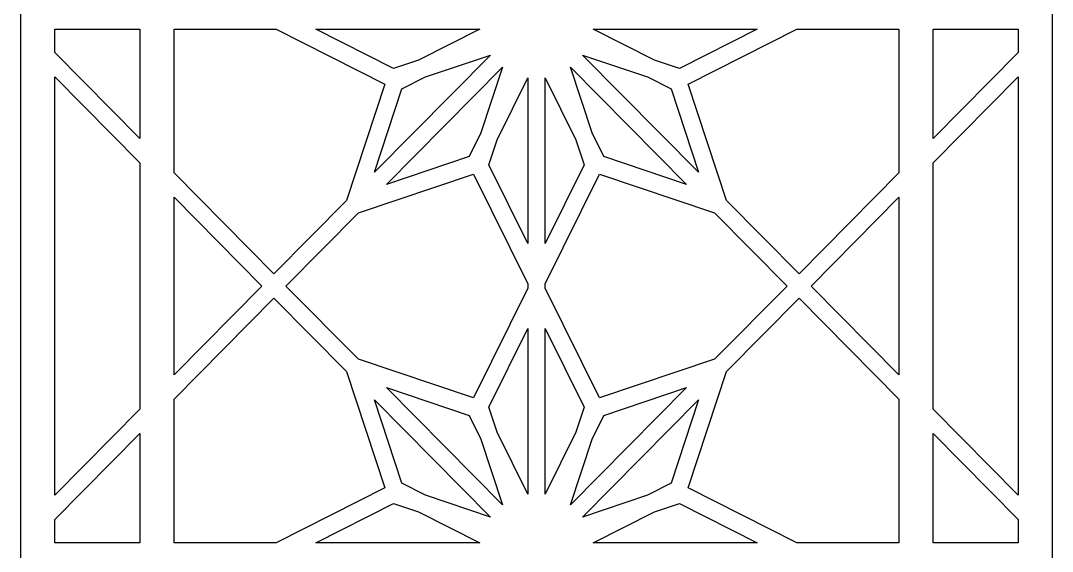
# Model space of a CAD drawing. Header units: centimetres. Extents: x -0.83 to 0.83, y -4.33 to 4.33.
# Drawn here: x -0.832 to 0.832, y 1.285 to 2.142 of the extents above; entities that cross this region are included whole.
import ezdxf

# ---------------------------------------------------------------- set-up
doc = ezdxf.new("R2010")
doc.units = ezdxf.units.CM
doc.header["$MEASUREMENT"] = 0
doc.layers.add('Layer 1', color=7, linetype='Continuous')

msp = doc.modelspace()

# ---------------------------------------------------------------- linework, layer by layer
at = {"layer": 'Layer 1', "color": 242}
for points, knots in [([(0.63958, -4.33143), (0.63958, -4.33143), (0.58457, -4.33143), (0.58457, -4.33143), (0.58457, -4.33143), (0.58457, -4.33143), (0.49069, -4.33143), (0.49069, -4.33143), (0.49069, -4.33143), (0.49069, -4.33143), (0.4518, -4.33143), (0.4518, -4.33143), (0.4518, -4.33143), (0.4518, -4.33143), (0.40987, -4.33143), (0.40987, -4.33143), (0.40987, -4.33143), (0.40987, -4.33143), (0.37097, -4.33143), (0.37097, -4.33143), (0.37097, -4.33143), (0.37097, -4.33143), (0.01375, -4.33143), (0.01375, -4.33143), (0.01375, -4.33143), (0.01375, -4.33143), (-0.01375, -4.33143), (-0.01375, -4.33143), (-0.01375, -4.33143), (-0.01375, -4.33143), (-0.37098, -4.33143), (-0.37098, -4.33143), (-0.37098, -4.33143), (-0.37098, -4.33143), (-0.40987, -4.33143), (-0.40987, -4.33143), (-0.40987, -4.33143), (-0.40987, -4.33143), (-0.4518, -4.33143), (-0.4518, -4.33143), (-0.4518, -4.33143), (-0.4518, -4.33143), (-0.4907, -4.33143), (-0.4907, -4.33143), (-0.4907, -4.33143), (-0.4907, -4.33143), (-0.58458, -4.33143), (-0.58458, -4.33143), (-0.58458, -4.33143), (-0.58458, -4.33143), (-0.63958, -4.33143), (-0.63958, -4.33143), (-0.63958, -4.33143), (-0.63958, -4.33143), (-0.83194, -4.33143), (-0.83194, -4.33143), (-0.83194, -4.33143), (-0.83194, -4.33143), (-0.83194, -3.90463), (-0.83194, -3.90463), (-0.83194, -3.90463), (-0.83194, -3.90463), (-0.83194, -3.8688), (-0.83194, -3.8688), (-0.83194, -3.8688), (-0.83194, -3.8688), (-0.83194, -3.8653), (-0.83194, -3.8653), (-0.83194, -3.8653), (-0.83194, -3.8653), (-0.83194, -3.85918), (-0.83194, -3.85918), (-0.83194, -3.85918), (-0.83194, -3.85918), (-0.83194, -3.84099), (-0.83194, -3.84099), (-0.83194, -3.84099), (-0.83194, -3.84099), (-0.83194, -3.81985), (-0.83194, -3.81985), (-0.83194, -3.81985), (-0.83194, -3.81985), (-0.83194, -3.03331), (-0.83194, -3.03331), (-0.83194, -3.03331), (-0.83194, -3.03331), (-0.83194, -3.01216), (-0.83194, -3.01216), (-0.83194, -3.01216), (-0.83194, -3.01216), (-0.83194, -3.00253), (-0.83194, -3.00253), (-0.83194, -3.00253), (-0.83194, -3.00253), (-0.83194, -2.99398), (-0.83194, -2.99398), (-0.83194, -2.99398), (-0.83194, -2.99398), (-0.83194, -2.98435), (-0.83194, -2.98435), (-0.83194, -2.98435), (-0.83194, -2.98435), (-0.83194, -2.9632), (-0.83194, -2.9632), (-0.83194, -2.9632), (-0.83194, -2.9632), (-0.83194, -2.17666), (-0.83194, -2.17666), (-0.83194, -2.17666), (-0.83194, -2.17666), (-0.83194, -2.15551), (-0.83194, -2.15551), (-0.83194, -2.15551), (-0.83194, -2.15551), (-0.83194, -2.14589), (-0.83194, -2.14589), (-0.83194, -2.14589), (-0.83194, -2.14589), (-0.83194, -2.13733), (-0.83194, -2.13733), (-0.83194, -2.13733), (-0.83194, -2.13733), (-0.83194, -2.1277), (-0.83194, -2.1277), (-0.83194, -2.1277), (-0.83194, -2.1277), (-0.83194, -2.10656), (-0.83194, -2.10656), (-0.83194, -2.10656), (-0.83194, -2.10656), (-0.83194, -1.32002), (-0.83194, -1.32002), (-0.83194, -1.32002), (-0.83194, -1.32002), (-0.83194, -1.29887), (-0.83194, -1.29887), (-0.83194, -1.29887), (-0.83194, -1.29887), (-0.83194, -1.28924), (-0.83194, -1.28924), (-0.83194, -1.28924), (-0.83194, -1.28924), (-0.83194, -1.28069), (-0.83194, -1.28069), (-0.83194, -1.28069), (-0.83194, -1.28069), (-0.83194, -1.27106), (-0.83194, -1.27106), (-0.83194, -1.27106), (-0.83194, -1.27106), (-0.83194, -1.24991), (-0.83194, -1.24991), (-0.83194, -1.24991), (-0.83194, -1.24991), (-0.83194, -0.46337), (-0.83194, -0.46337), (-0.83194, -0.46337), (-0.83194, -0.46337), (-0.83194, -0.44222), (-0.83194, -0.44222), (-0.83194, -0.44222), (-0.83194, -0.44222), (-0.83194, -0.4326), (-0.83194, -0.4326), (-0.83194, -0.4326), (-0.83194, -0.4326), (-0.83194, -0.42405), (-0.83194, -0.42405), (-0.83194, -0.42405), (-0.83194, -0.42405), (-0.83194, -0.41441), (-0.83194, -0.41441), (-0.83194, -0.41441), (-0.83194, -0.41441), (-0.83194, -0.39327), (-0.83194, -0.39327), (-0.83194, -0.39327), (-0.83194, -0.39327), (-0.83194, 0.39327), (-0.83194, 0.39327), (-0.83194, 0.39327), (-0.83194, 0.39327), (-0.83194, 0.41442), (-0.83194, 0.41442), (-0.83194, 0.41442), (-0.83194, 0.41442), (-0.83194, 0.42405), (-0.83194, 0.42405), (-0.83194, 0.42405), (-0.83194, 0.42405), (-0.83194, 0.4326), (-0.83194, 0.4326), (-0.83194, 0.4326), (-0.83194, 0.4326), (-0.83194, 0.44223), (-0.83194, 0.44223), (-0.83194, 0.44223), (-0.83194, 0.44223), (-0.83194, 0.46338), (-0.83194, 0.46338), (-0.83194, 0.46338), (-0.83194, 0.46338), (-0.83194, 1.24992), (-0.83194, 1.24992), (-0.83194, 1.24992), (-0.83194, 1.24992), (-0.83194, 1.27107), (-0.83194, 1.27107), (-0.83194, 1.27107), (-0.83194, 1.27107), (-0.83194, 1.2807), (-0.83194, 1.2807), (-0.83194, 1.2807), (-0.83194, 1.2807), (-0.83194, 1.28924), (-0.83194, 1.28924), (-0.83194, 1.28924), (-0.83194, 1.28924), (-0.83194, 1.29888), (-0.83194, 1.29888), (-0.83194, 1.29888), (-0.83194, 1.29888), (-0.83194, 1.32002), (-0.83194, 1.32002), (-0.83194, 1.32002), (-0.83194, 1.32002), (-0.83194, 2.10656), (-0.83194, 2.10656), (-0.83194, 2.10656), (-0.83194, 2.10656), (-0.83194, 2.12771), (-0.83194, 2.12771), (-0.83194, 2.12771), (-0.83194, 2.12771), (-0.83194, 2.13734), (-0.83194, 2.13734), (-0.83194, 2.13734), (-0.83194, 2.13734), (-0.83194, 2.14589), (-0.83194, 2.14589), (-0.83194, 2.14589), (-0.83194, 2.14589), (-0.83194, 2.15552), (-0.83194, 2.15552), (-0.83194, 2.15552), (-0.83194, 2.15552), (-0.83194, 2.17667), (-0.83194, 2.17667), (-0.83194, 2.17667), (-0.83194, 2.17667), (-0.83194, 2.96321), (-0.83194, 2.96321), (-0.83194, 2.96321), (-0.83194, 2.96321), (-0.83194, 2.98436), (-0.83194, 2.98436), (-0.83194, 2.98436), (-0.83194, 2.98436), (-0.83194, 2.99399), (-0.83194, 2.99399), (-0.83194, 2.99399), (-0.83194, 2.99399), (-0.83194, 3.00254), (-0.83194, 3.00254), (-0.83194, 3.00254), (-0.83194, 3.00254), (-0.83194, 3.01217), (-0.83194, 3.01217), (-0.83194, 3.01217), (-0.83194, 3.01217), (-0.83194, 3.03331), (-0.83194, 3.03331), (-0.83194, 3.03331), (-0.83194, 3.03331), (-0.83194, 3.81985), (-0.83194, 3.81985), (-0.83194, 3.81985), (-0.83194, 3.81985), (-0.83194, 3.841), (-0.83194, 3.841), (-0.83194, 3.841), (-0.83194, 3.841), (-0.83194, 3.84982), (-0.83194, 3.84982), (-0.83194, 3.84982), (-0.83194, 3.84982), (-0.83194, 3.85918), (-0.83194, 3.85918), (-0.83194, 3.85918), (-0.83194, 3.85918), (-0.83194, 3.86881), (-0.83194, 3.86881), (-0.83194, 3.86881), (-0.83194, 3.86881), (-0.83194, 3.88915), (-0.83194, 3.88915), (-0.83194, 3.88915), (-0.83194, 3.88915), (-0.83194, 4.33143), (-0.83194, 4.33143), (-0.83194, 4.33143), (-0.83194, 4.33143), (-0.63958, 4.33143), (-0.63958, 4.33143), (-0.63958, 4.33143), (-0.63958, 4.33143), (-0.58458, 4.33143), (-0.58458, 4.33143), (-0.58458, 4.33143), (-0.58458, 4.33143), (-0.4907, 4.33143), (-0.4907, 4.33143), (-0.4907, 4.33143), (-0.4907, 4.33143), (-0.4518, 4.33143), (-0.4518, 4.33143), (-0.4518, 4.33143), (-0.4518, 4.33143), (-0.39455, 4.33143), (-0.39455, 4.33143), (-0.39455, 4.33143), (-0.39455, 4.33143), (-0.35566, 4.33143), (-0.35566, 4.33143), (-0.35566, 4.33143), (-0.35566, 4.33143), (-0.01375, 4.33143), (-0.01375, 4.33143), (-0.01375, 4.33143), (-0.01375, 4.33143), (0.01375, 4.33143), (0.01375, 4.33143), (0.01375, 4.33143), (0.01375, 4.33143), (0.35566, 4.33143), (0.35566, 4.33143), (0.35566, 4.33143), (0.35566, 4.33143), (0.39455, 4.33143), (0.39455, 4.33143), (0.39455, 4.33143), (0.39455, 4.33143), (0.4518, 4.33143), (0.4518, 4.33143), (0.4518, 4.33143), (0.4518, 4.33143), (0.49069, 4.33143), (0.49069, 4.33143), (0.49069, 4.33143), (0.49069, 4.33143), (0.58457, 4.33143), (0.58457, 4.33143), (0.58457, 4.33143), (0.58457, 4.33143), (0.63958, 4.33143), (0.63958, 4.33143), (0.63958, 4.33143), (0.63958, 4.33143), (0.83194, 4.33143), (0.83194, 4.33143), (0.83194, 4.33143), (0.83194, 4.33143), (0.83194, 3.88915), (0.83194, 3.88915), (0.83194, 3.88915), (0.83194, 3.88915), (0.83194, 3.86881), (0.83194, 3.86881), (0.83194, 3.86881), (0.83194, 3.86881), (0.83194, 3.85918), (0.83194, 3.85918), (0.83194, 3.85918), (0.83194, 3.85918), (0.83194, 3.84982), (0.83194, 3.84982), (0.83194, 3.84982), (0.83194, 3.84982), (0.83194, 3.841), (0.83194, 3.841), (0.83194, 3.841), (0.83194, 3.841), (0.83194, 3.81985), (0.83194, 3.81985), (0.83194, 3.81985), (0.83194, 3.81985), (0.83194, 3.03331), (0.83194, 3.03331), (0.83194, 3.03331), (0.83194, 3.03331), (0.83194, 3.01217), (0.83194, 3.01217), (0.83194, 3.01217), (0.83194, 3.01217), (0.83194, 3.00254), (0.83194, 3.00254), (0.83194, 3.00254), (0.83194, 3.00254), (0.83194, 2.99398), (0.83194, 2.99398), (0.83194, 2.99398), (0.83194, 2.99398), (0.83194, 2.98436), (0.83194, 2.98436), (0.83194, 2.98436), (0.83194, 2.98436), (0.83194, 2.96321), (0.83194, 2.96321), (0.83194, 2.96321), (0.83194, 2.96321), (0.83194, 2.17667), (0.83194, 2.17667), (0.83194, 2.17667), (0.83194, 2.17667), (0.83194, 2.15552), (0.83194, 2.15552), (0.83194, 2.15552), (0.83194, 2.15552), (0.83194, 2.14589), (0.83194, 2.14589), (0.83194, 2.14589), (0.83194, 2.14589), (0.83194, 2.13734), (0.83194, 2.13734), (0.83194, 2.13734), (0.83194, 2.13734), (0.83194, 2.12771), (0.83194, 2.12771), (0.83194, 2.12771), (0.83194, 2.12771), (0.83194, 2.10656), (0.83194, 2.10656), (0.83194, 2.10656), (0.83194, 2.10656), (0.83194, 1.32002), (0.83194, 1.32002), (0.83194, 1.32002), (0.83194, 1.32002), (0.83194, 1.29888), (0.83194, 1.29888), (0.83194, 1.29888), (0.83194, 1.29888), (0.83194, 1.28924), (0.83194, 1.28924), (0.83194, 1.28924), (0.83194, 1.28924), (0.83194, 1.2807), (0.83194, 1.2807), (0.83194, 1.2807), (0.83194, 1.2807), (0.83194, 1.27107), (0.83194, 1.27107), (0.83194, 1.27107), (0.83194, 1.27107), (0.83194, 1.24992), (0.83194, 1.24992), (0.83194, 1.24992), (0.83194, 1.24992), (0.83194, 0.46338), (0.83194, 0.46338), (0.83194, 0.46338), (0.83194, 0.46338), (0.83194, 0.44223), (0.83194, 0.44223), (0.83194, 0.44223), (0.83194, 0.44223), (0.83194, 0.4326), (0.83194, 0.4326), (0.83194, 0.4326), (0.83194, 0.4326), (0.83194, 0.42405), (0.83194, 0.42405), (0.83194, 0.42405), (0.83194, 0.42405), (0.83194, 0.41442), (0.83194, 0.41442), (0.83194, 0.41442), (0.83194, 0.41442), (0.83194, 0.39327), (0.83194, 0.39327), (0.83194, 0.39327), (0.83194, 0.39327), (0.83194, -0.39326), (0.83194, -0.39326), (0.83194, -0.39326), (0.83194, -0.39326), (0.83194, -0.41441), (0.83194, -0.41441), (0.83194, -0.41441), (0.83194, -0.41441), (0.83194, -0.42405), (0.83194, -0.42405), (0.83194, -0.42405), (0.83194, -0.42405), (0.83194, -0.4326), (0.83194, -0.4326), (0.83194, -0.4326), (0.83194, -0.4326), (0.83194, -0.44222), (0.83194, -0.44222), (0.83194, -0.44222), (0.83194, -0.44222), (0.83194, -0.46337), (0.83194, -0.46337), (0.83194, -0.46337), (0.83194, -0.46337), (0.83194, -1.24991), (0.83194, -1.24991), (0.83194, -1.24991), (0.83194, -1.24991), (0.83194, -1.27106), (0.83194, -1.27106), (0.83194, -1.27106), (0.83194, -1.27106), (0.83194, -1.28069), (0.83194, -1.28069), (0.83194, -1.28069), (0.83194, -1.28069), (0.83194, -1.28924), (0.83194, -1.28924), (0.83194, -1.28924), (0.83194, -1.28924), (0.83194, -1.29887), (0.83194, -1.29887), (0.83194, -1.29887), (0.83194, -1.29887), (0.83194, -1.32002), (0.83194, -1.32002), (0.83194, -1.32002), (0.83194, -1.32002), (0.83194, -2.10656), (0.83194, -2.10656), (0.83194, -2.10656), (0.83194, -2.10656), (0.83194, -2.1277), (0.83194, -2.1277), (0.83194, -2.1277), (0.83194, -2.1277), (0.83194, -2.13734), (0.83194, -2.13734), (0.83194, -2.13734), (0.83194, -2.13734), (0.83194, -2.14589), (0.83194, -2.14589), (0.83194, -2.14589), (0.83194, -2.14589), (0.83194, -2.15551), (0.83194, -2.15551), (0.83194, -2.15551), (0.83194, -2.15551), (0.83194, -2.17666), (0.83194, -2.17666), (0.83194, -2.17666), (0.83194, -2.17666), (0.83194, -2.9632), (0.83194, -2.9632), (0.83194, -2.9632), (0.83194, -2.9632), (0.83194, -2.98435), (0.83194, -2.98435), (0.83194, -2.98435), (0.83194, -2.98435), (0.83194, -2.99398), (0.83194, -2.99398), (0.83194, -2.99398), (0.83194, -2.99398), (0.83194, -3.00253), (0.83194, -3.00253), (0.83194, -3.00253), (0.83194, -3.00253), (0.83194, -3.01216), (0.83194, -3.01216), (0.83194, -3.01216), (0.83194, -3.01216), (0.83194, -3.03331), (0.83194, -3.03331), (0.83194, -3.03331), (0.83194, -3.03331), (0.83194, -3.81985), (0.83194, -3.81985), (0.83194, -3.81985), (0.83194, -3.81985), (0.83194, -3.84099), (0.83194, -3.84099), (0.83194, -3.84099), (0.83194, -3.84099), (0.83194, -3.85918), (0.83194, -3.85918), (0.83194, -3.85918), (0.83194, -3.85918), (0.83194, -3.8653), (0.83194, -3.8653), (0.83194, -3.8653), (0.83194, -3.8653), (0.83194, -3.8688), (0.83194, -3.8688), (0.83194, -3.8688), (0.83194, -3.8688), (0.83194, -3.90463), (0.83194, -3.90463), (0.83194, -3.90463), (0.83194, -3.90463), (0.83194, -4.33143), (0.83194, -4.33143), (0.83194, -4.33143), (0.83194, -4.33143), (0.63958, -4.33143), (0.63958, -4.33143)], [0, 0, 0, 0, 0.0065359, 0.0065359, 0.0065359, 0.0065359, 0.0130719, 0.0130719, 0.0130719, 0.0130719, 0.0196078, 0.0196078, 0.0196078, 0.0196078, 0.0261438, 0.0261438, 0.0261438, 0.0261438, 0.0326797, 0.0326797, 0.0326797, 0.0326797, 0.0392157, 0.0392157, 0.0392157, 0.0392157, 0.0457516, 0.0457516, 0.0457516, 0.0457516, 0.0522876, 0.0522876, 0.0522876, 0.0522876, 0.0588235, 0.0588235, 0.0588235, 0.0588235, 0.0653595, 0.0653595, 0.0653595, 0.0653595, 0.0718954, 0.0718954, 0.0718954, 0.0718954, 0.0784314, 0.0784314, 0.0784314, 0.0784314, 0.0849673, 0.0849673, 0.0849673, 0.0849673, 0.0915033, 0.0915033, 0.0915033, 0.0915033, 0.0980392, 0.0980392, 0.0980392, 0.0980392, 0.1045752, 0.1045752, 0.1045752, 0.1045752, 0.1111111, 0.1111111, 0.1111111, 0.1111111, 0.1176471, 0.1176471, 0.1176471, 0.1176471, 0.124183, 0.124183, 0.124183, 0.124183, 0.130719, 0.130719, 0.130719, 0.130719, 0.1372549, 0.1372549, 0.1372549, 0.1372549, 0.1437908, 0.1437908, 0.1437908, 0.1437908, 0.1503268, 0.1503268, 0.1503268, 0.1503268, 0.1568627, 0.1568627, 0.1568627, 0.1568627, 0.1633987, 0.1633987, 0.1633987, 0.1633987, 0.1699346, 0.1699346, 0.1699346, 0.1699346, 0.1764706, 0.1764706, 0.1764706, 0.1764706, 0.1830065, 0.1830065, 0.1830065, 0.1830065, 0.1895425, 0.1895425, 0.1895425, 0.1895425, 0.1960784, 0.1960784, 0.1960784, 0.1960784, 0.2026144, 0.2026144, 0.2026144, 0.2026144, 0.2091503, 0.2091503, 0.2091503, 0.2091503, 0.2156863, 0.2156863, 0.2156863, 0.2156863, 0.2222222, 0.2222222, 0.2222222, 0.2222222, 0.2287582, 0.2287582, 0.2287582, 0.2287582, 0.2352941, 0.2352941, 0.2352941, 0.2352941, 0.2418301, 0.2418301, 0.2418301, 0.2418301, 0.248366, 0.248366, 0.248366, 0.248366, 0.254902, 0.254902, 0.254902, 0.254902, 0.2614379, 0.2614379, 0.2614379, 0.2614379, 0.2679739, 0.2679739, 0.2679739, 0.2679739, 0.2745098, 0.2745098, 0.2745098, 0.2745098, 0.2810458, 0.2810458, 0.2810458, 0.2810458, 0.2875817, 0.2875817, 0.2875817, 0.2875817, 0.2941176, 0.2941176, 0.2941176, 0.2941176, 0.3006536, 0.3006536, 0.3006536, 0.3006536, 0.3071895, 0.3071895, 0.3071895, 0.3071895, 0.3137255, 0.3137255, 0.3137255, 0.3137255, 0.3202614, 0.3202614, 0.3202614, 0.3202614, 0.3267974, 0.3267974, 0.3267974, 0.3267974, 0.3333333, 0.3333333, 0.3333333, 0.3333333, 0.3398693, 0.3398693, 0.3398693, 0.3398693, 0.3464052, 0.3464052, 0.3464052, 0.3464052, 0.3529412, 0.3529412, 0.3529412, 0.3529412, 0.3594771, 0.3594771, 0.3594771, 0.3594771, 0.3660131, 0.3660131, 0.3660131, 0.3660131, 0.372549, 0.372549, 0.372549, 0.372549, 0.379085, 0.379085, 0.379085, 0.379085, 0.3856209, 0.3856209, 0.3856209, 0.3856209, 0.3921569, 0.3921569, 0.3921569, 0.3921569, 0.3986928, 0.3986928, 0.3986928, 0.3986928, 0.4052288, 0.4052288, 0.4052288, 0.4052288, 0.4117647, 0.4117647, 0.4117647, 0.4117647, 0.4183007, 0.4183007, 0.4183007, 0.4183007, 0.4248366, 0.4248366, 0.4248366, 0.4248366, 0.4313725, 0.4313725, 0.4313725, 0.4313725, 0.4379085, 0.4379085, 0.4379085, 0.4379085, 0.4444444, 0.4444444, 0.4444444, 0.4444444, 0.4509804, 0.4509804, 0.4509804, 0.4509804, 0.4575163, 0.4575163, 0.4575163, 0.4575163, 0.4640523, 0.4640523, 0.4640523, 0.4640523, 0.4705882, 0.4705882, 0.4705882, 0.4705882, 0.4771242, 0.4771242, 0.4771242, 0.4771242, 0.4836601, 0.4836601, 0.4836601, 0.4836601, 0.4901961, 0.4901961, 0.4901961, 0.4901961, 0.496732, 0.496732, 0.496732, 0.496732, 0.503268, 0.503268, 0.503268, 0.503268, 0.5098039, 0.5098039, 0.5098039, 0.5098039, 0.5163399, 0.5163399, 0.5163399, 0.5163399, 0.5228758, 0.5228758, 0.5228758, 0.5228758, 0.5294118, 0.5294118, 0.5294118, 0.5294118, 0.5359477, 0.5359477, 0.5359477, 0.5359477, 0.5424837, 0.5424837, 0.5424837, 0.5424837, 0.5490196, 0.5490196, 0.5490196, 0.5490196, 0.5555556, 0.5555556, 0.5555556, 0.5555556, 0.5620915, 0.5620915, 0.5620915, 0.5620915, 0.5686275, 0.5686275, 0.5686275, 0.5686275, 0.5751634, 0.5751634, 0.5751634, 0.5751634, 0.5816993, 0.5816993, 0.5816993, 0.5816993, 0.5882353, 0.5882353, 0.5882353, 0.5882353, 0.5947712, 0.5947712, 0.5947712, 0.5947712, 0.6013072, 0.6013072, 0.6013072, 0.6013072, 0.6078431, 0.6078431, 0.6078431, 0.6078431, 0.6143791, 0.6143791, 0.6143791, 0.6143791, 0.620915, 0.620915, 0.620915, 0.620915, 0.627451, 0.627451, 0.627451, 0.627451, 0.6339869, 0.6339869, 0.6339869, 0.6339869, 0.6405229, 0.6405229, 0.6405229, 0.6405229, 0.6470588, 0.6470588, 0.6470588, 0.6470588, 0.6535948, 0.6535948, 0.6535948, 0.6535948, 0.6601307, 0.6601307, 0.6601307, 0.6601307, 0.6666667, 0.6666667, 0.6666667, 0.6666667, 0.6732026, 0.6732026, 0.6732026, 0.6732026, 0.6797386, 0.6797386, 0.6797386, 0.6797386, 0.6862745, 0.6862745, 0.6862745, 0.6862745, 0.6928105, 0.6928105, 0.6928105, 0.6928105, 0.6993464, 0.6993464, 0.6993464, 0.6993464, 0.7058824, 0.7058824, 0.7058824, 0.7058824, 0.7124183, 0.7124183, 0.7124183, 0.7124183, 0.7189542, 0.7189542, 0.7189542, 0.7189542, 0.7254902, 0.7254902, 0.7254902, 0.7254902, 0.7320261, 0.7320261, 0.7320261, 0.7320261, 0.7385621, 0.7385621, 0.7385621, 0.7385621, 0.745098, 0.745098, 0.745098, 0.745098, 0.751634, 0.751634, 0.751634, 0.751634, 0.7581699, 0.7581699, 0.7581699, 0.7581699, 0.7647059, 0.7647059, 0.7647059, 0.7647059, 0.7712418, 0.7712418, 0.7712418, 0.7712418, 0.7777778, 0.7777778, 0.7777778, 0.7777778, 0.7843137, 0.7843137, 0.7843137, 0.7843137, 0.7908497, 0.7908497, 0.7908497, 0.7908497, 0.7973856, 0.7973856, 0.7973856, 0.7973856, 0.8039216, 0.8039216, 0.8039216, 0.8039216, 0.8104575, 0.8104575, 0.8104575, 0.8104575, 0.8169935, 0.8169935, 0.8169935, 0.8169935, 0.8235294, 0.8235294, 0.8235294, 0.8235294, 0.8300654, 0.8300654, 0.8300654, 0.8300654, 0.8366013, 0.8366013, 0.8366013, 0.8366013, 0.8431373, 0.8431373, 0.8431373, 0.8431373, 0.8496732, 0.8496732, 0.8496732, 0.8496732, 0.8562092, 0.8562092, 0.8562092, 0.8562092, 0.8627451, 0.8627451, 0.8627451, 0.8627451, 0.869281, 0.869281, 0.869281, 0.869281, 0.875817, 0.875817, 0.875817, 0.875817, 0.8823529, 0.8823529, 0.8823529, 0.8823529, 0.8888889, 0.8888889, 0.8888889, 0.8888889, 0.8954248, 0.8954248, 0.8954248, 0.8954248, 0.9019608, 0.9019608, 0.9019608, 0.9019608, 0.9084967, 0.9084967, 0.9084967, 0.9084967, 0.9150327, 0.9150327, 0.9150327, 0.9150327, 0.9215686, 0.9215686, 0.9215686, 0.9215686, 0.9281046, 0.9281046, 0.9281046, 0.9281046, 0.9346405, 0.9346405, 0.9346405, 0.9346405, 0.9411765, 0.9411765, 0.9411765, 0.9411765, 0.9477124, 0.9477124, 0.9477124, 0.9477124, 0.9542484, 0.9542484, 0.9542484, 0.9542484, 0.9607843, 0.9607843, 0.9607843, 0.9607843, 0.9673203, 0.9673203, 0.9673203, 0.9673203, 0.9738562, 0.9738562, 0.9738562, 0.9738562, 0.9803922, 0.9803922, 0.9803922, 0.9803922, 0.9869281, 0.9869281, 0.9869281, 0.9869281, 1, 1, 1, 1]), ([(-0.63958, 2.12771), (-0.63958, 2.12771), (-0.77694, 2.12771), (-0.77694, 2.12771), (-0.77694, 2.12771), (-0.77694, 2.12771), (-0.77694, 2.09027), (-0.77694, 2.09027), (-0.77694, 2.09027), (-0.77694, 2.09027), (-0.63958, 1.95138), (-0.63958, 1.95138), (-0.63958, 1.95138), (-0.63958, 1.95138), (-0.63958, 2.12771), (-0.63958, 2.12771)], [0, 0, 0, 0, 0.2, 0.2, 0.2, 0.2, 0.4, 0.4, 0.4, 0.4, 0.6, 0.6, 0.6, 0.6, 1, 1, 1, 1]), ([(-0.42358, 1.73296), (-0.42358, 1.73296), (-0.30661, 1.85124), (-0.30661, 1.85124), (-0.30661, 1.85124), (-0.30661, 1.85124), (-0.24483, 2.03907), (-0.24483, 2.03907), (-0.24483, 2.03907), (-0.24483, 2.03907), (-0.41987, 2.12771), (-0.41987, 2.12771), (-0.41987, 2.12771), (-0.41987, 2.12771), (-0.58458, 2.12771), (-0.58458, 2.12771), (-0.58458, 2.12771), (-0.58458, 2.12771), (-0.58458, 1.89576), (-0.58458, 1.89576), (-0.58458, 1.89576), (-0.58458, 1.89576), (-0.42358, 1.73296), (-0.42358, 1.73296)], [0, 0, 0, 0, 0.1428571, 0.1428571, 0.1428571, 0.1428571, 0.2857143, 0.2857143, 0.2857143, 0.2857143, 0.4285714, 0.4285714, 0.4285714, 0.4285714, 0.5714286, 0.5714286, 0.5714286, 0.5714286, 0.7142857, 0.7142857, 0.7142857, 0.7142857, 1, 1, 1, 1]), ([(-0.09136, 2.12771), (-0.09136, 2.12771), (-0.35596, 2.12771), (-0.35596, 2.12771), (-0.35596, 2.12771), (-0.35596, 2.12771), (-0.23041, 2.06413), (-0.23041, 2.06413), (-0.23041, 2.06413), (-0.23041, 2.06413), (-0.19021, 2.07765), (-0.19021, 2.07765), (-0.19021, 2.07765), (-0.19021, 2.07765), (-0.09136, 2.12771), (-0.09136, 2.12771)], [0, 0, 0, 0, 0.2, 0.2, 0.2, 0.2, 0.4, 0.4, 0.4, 0.4, 0.6, 0.6, 0.6, 0.6, 1, 1, 1, 1]), ([(0.35597, 2.12771), (0.35597, 2.12771), (0.09135, 2.12771), (0.09135, 2.12771), (0.09135, 2.12771), (0.09135, 2.12771), (0.19021, 2.07764), (0.19021, 2.07764), (0.19021, 2.07764), (0.19021, 2.07764), (0.23041, 2.06412), (0.23041, 2.06412), (0.23041, 2.06412), (0.23041, 2.06412), (0.35597, 2.12771), (0.35597, 2.12771)], [0, 0, 0, 0, 0.2, 0.2, 0.2, 0.2, 0.4, 0.4, 0.4, 0.4, 0.6, 0.6, 0.6, 0.6, 1, 1, 1, 1]), ([(0.58457, 2.12771), (0.58457, 2.12771), (0.41988, 2.12771), (0.41988, 2.12771), (0.41988, 2.12771), (0.41988, 2.12771), (0.24484, 2.03906), (0.24484, 2.03906), (0.24484, 2.03906), (0.24484, 2.03906), (0.30661, 1.85124), (0.30661, 1.85124), (0.30661, 1.85124), (0.30661, 1.85124), (0.42358, 1.73296), (0.42358, 1.73296), (0.42358, 1.73296), (0.42358, 1.73296), (0.58457, 1.89576), (0.58457, 1.89576), (0.58457, 1.89576), (0.58457, 1.89576), (0.58457, 2.12771), (0.58457, 2.12771)], [0, 0, 0, 0, 0.1428571, 0.1428571, 0.1428571, 0.1428571, 0.2857143, 0.2857143, 0.2857143, 0.2857143, 0.4285714, 0.4285714, 0.4285714, 0.4285714, 0.5714286, 0.5714286, 0.5714286, 0.5714286, 0.7142857, 0.7142857, 0.7142857, 0.7142857, 1, 1, 1, 1]), ([(0.63958, 2.12771), (0.63958, 2.12771), (0.63958, 1.95138), (0.63958, 1.95138), (0.63958, 1.95138), (0.63958, 1.95138), (0.77694, 2.09027), (0.77694, 2.09027), (0.77694, 2.09027), (0.77694, 2.09027), (0.77694, 2.12771), (0.77694, 2.12771), (0.77694, 2.12771), (0.77694, 2.12771), (0.63958, 2.12771), (0.63958, 2.12771)], [0, 0, 0, 0, 0.2, 0.2, 0.2, 0.2, 0.4, 0.4, 0.4, 0.4, 0.6, 0.6, 0.6, 0.6, 1, 1, 1, 1]), ([(-0.26142, 1.89693), (-0.26142, 1.89693), (-0.07433, 2.08612), (-0.07433, 2.08612), (-0.07433, 2.08612), (-0.07433, 2.08612), (-0.17923, 2.05084), (-0.17923, 2.05084), (-0.17923, 2.05084), (-0.17923, 2.05084), (-0.21711, 2.03166), (-0.21711, 2.03166), (-0.21711, 2.03166), (-0.21711, 2.03166), (-0.26142, 1.89693), (-0.26142, 1.89693)], [0, 0, 0, 0, 0.2, 0.2, 0.2, 0.2, 0.4, 0.4, 0.4, 0.4, 0.6, 0.6, 0.6, 0.6, 1, 1, 1, 1]), ([(0.07434, 2.08612), (0.07434, 2.08612), (0.26142, 1.89693), (0.26142, 1.89693), (0.26142, 1.89693), (0.26142, 1.89693), (0.21711, 2.03166), (0.21711, 2.03166), (0.21711, 2.03166), (0.21711, 2.03166), (0.17923, 2.05084), (0.17923, 2.05084), (0.17923, 2.05084), (0.17923, 2.05084), (0.07434, 2.08612), (0.07434, 2.08612)], [0, 0, 0, 0, 0.2, 0.2, 0.2, 0.2, 0.4, 0.4, 0.4, 0.4, 0.6, 0.6, 0.6, 0.6, 1, 1, 1, 1]), ([(-0.05488, 2.06646), (-0.05488, 2.06646), (-0.24197, 1.87727), (-0.24197, 1.87727), (-0.24197, 1.87727), (-0.24197, 1.87727), (-0.10874, 1.92207), (-0.10874, 1.92207), (-0.10874, 1.92207), (-0.10874, 1.92207), (-0.08977, 1.96038), (-0.08977, 1.96038), (-0.08977, 1.96038), (-0.08977, 1.96038), (-0.05488, 2.06646), (-0.05488, 2.06646)], [0, 0, 0, 0, 0.2, 0.2, 0.2, 0.2, 0.4, 0.4, 0.4, 0.4, 0.6, 0.6, 0.6, 0.6, 1, 1, 1, 1]), ([(0.24199, 1.87726), (0.24199, 1.87726), (0.05488, 2.06646), (0.05488, 2.06646), (0.05488, 2.06646), (0.05488, 2.06646), (0.08977, 1.96038), (0.08977, 1.96038), (0.08977, 1.96038), (0.08977, 1.96038), (0.10874, 1.92207), (0.10874, 1.92207), (0.10874, 1.92207), (0.10874, 1.92207), (0.24199, 1.87726), (0.24199, 1.87726)], [0, 0, 0, 0, 0.2, 0.2, 0.2, 0.2, 0.4, 0.4, 0.4, 0.4, 0.6, 0.6, 0.6, 0.6, 1, 1, 1, 1]), ([(-0.77694, 1.37564), (-0.77694, 1.37564), (-0.63958, 1.51453), (-0.63958, 1.51453), (-0.63958, 1.51453), (-0.63958, 1.51453), (-0.63958, 1.91205), (-0.63958, 1.91205), (-0.63958, 1.91205), (-0.63958, 1.91205), (-0.77694, 2.05094), (-0.77694, 2.05094), (-0.77694, 2.05094), (-0.77694, 2.05094), (-0.77694, 1.37564), (-0.77694, 1.37564), (-0.77694, 1.37564), (-0.77694, 1.37564), (-0.77694, 1.37564), (-0.77694, 1.37564)], [0, 0, 0, 0, 0.1666667, 0.1666667, 0.1666667, 0.1666667, 0.3333333, 0.3333333, 0.3333333, 0.3333333, 0.5, 0.5, 0.5, 0.5, 0.6666667, 0.6666667, 0.6666667, 0.6666667, 1, 1, 1, 1]), ([(-0.01375, 1.78166), (-0.01375, 1.78166), (-0.01375, 1.81883), (-0.01375, 1.81883), (-0.01375, 1.81883), (-0.01375, 1.81883), (-0.01375, 2.04923), (-0.01375, 2.04923), (-0.01375, 2.04923), (-0.01375, 2.04923), (-0.06326, 1.94928), (-0.06326, 1.94928), (-0.06326, 1.94928), (-0.06326, 1.94928), (-0.07663, 1.90862), (-0.07663, 1.90862), (-0.07663, 1.90862), (-0.07663, 1.90862), (-0.01375, 1.78166), (-0.01375, 1.78166)], [0, 0, 0, 0, 0.1666667, 0.1666667, 0.1666667, 0.1666667, 0.3333333, 0.3333333, 0.3333333, 0.3333333, 0.5, 0.5, 0.5, 0.5, 0.6666667, 0.6666667, 0.6666667, 0.6666667, 1, 1, 1, 1]), ([(0.01375, 2.04923), (0.01375, 2.04923), (0.01375, 1.81883), (0.01375, 1.81883), (0.01375, 1.81883), (0.01375, 1.81883), (0.01375, 1.78166), (0.01375, 1.78166), (0.01375, 1.78166), (0.01375, 1.78166), (0.07663, 1.90862), (0.07663, 1.90862), (0.07663, 1.90862), (0.07663, 1.90862), (0.06326, 1.94927), (0.06326, 1.94927), (0.06326, 1.94927), (0.06326, 1.94927), (0.01375, 2.04923), (0.01375, 2.04923)], [0, 0, 0, 0, 0.1666667, 0.1666667, 0.1666667, 0.1666667, 0.3333333, 0.3333333, 0.3333333, 0.3333333, 0.5, 0.5, 0.5, 0.5, 0.6666667, 0.6666667, 0.6666667, 0.6666667, 1, 1, 1, 1]), ([(0.63958, 1.91205), (0.63958, 1.91205), (0.63958, 1.51453), (0.63958, 1.51453), (0.63958, 1.51453), (0.63958, 1.51453), (0.77694, 1.37564), (0.77694, 1.37564), (0.77694, 1.37564), (0.77694, 1.37564), (0.77694, 1.37564), (0.77694, 1.37564), (0.77694, 1.37564), (0.77694, 1.37564), (0.77694, 2.05094), (0.77694, 2.05094), (0.77694, 2.05094), (0.77694, 2.05094), (0.63958, 1.91205), (0.63958, 1.91205)], [0, 0, 0, 0, 0.1666667, 0.1666667, 0.1666667, 0.1666667, 0.3333333, 0.3333333, 0.3333333, 0.3333333, 0.5, 0.5, 0.5, 0.5, 0.6666667, 0.6666667, 0.6666667, 0.6666667, 1, 1, 1, 1]), ([(-0.28716, 1.83157), (-0.28716, 1.83157), (-0.40413, 1.71329), (-0.40413, 1.71329), (-0.40413, 1.71329), (-0.40413, 1.71329), (-0.28716, 1.59501), (-0.28716, 1.59501), (-0.28716, 1.59501), (-0.28716, 1.59501), (-0.10142, 1.53255), (-0.10142, 1.53255), (-0.10142, 1.53255), (-0.10142, 1.53255), (-0.01375, 1.70954), (-0.01375, 1.70954), (-0.01375, 1.70954), (-0.01375, 1.70954), (-0.01375, 1.71705), (-0.01375, 1.71705), (-0.01375, 1.71705), (-0.01375, 1.71705), (-0.10142, 1.89404), (-0.10142, 1.89404), (-0.10142, 1.89404), (-0.10142, 1.89404), (-0.28716, 1.83157), (-0.28716, 1.83157)], [0, 0, 0, 0, 0.125, 0.125, 0.125, 0.125, 0.25, 0.25, 0.25, 0.25, 0.375, 0.375, 0.375, 0.375, 0.5, 0.5, 0.5, 0.5, 0.625, 0.625, 0.625, 0.625, 0.75, 0.75, 0.75, 0.75, 1, 1, 1, 1]), ([(0.40413, 1.71329), (0.40413, 1.71329), (0.28717, 1.83156), (0.28717, 1.83156), (0.28717, 1.83156), (0.28717, 1.83156), (0.10141, 1.89403), (0.10141, 1.89403), (0.10141, 1.89403), (0.10141, 1.89403), (0.01375, 1.71705), (0.01375, 1.71705), (0.01375, 1.71705), (0.01375, 1.71705), (0.01375, 1.70954), (0.01375, 1.70954), (0.01375, 1.70954), (0.01375, 1.70954), (0.10141, 1.53255), (0.10141, 1.53255), (0.10141, 1.53255), (0.10141, 1.53255), (0.28717, 1.59502), (0.28717, 1.59502), (0.28717, 1.59502), (0.28717, 1.59502), (0.40413, 1.71329), (0.40413, 1.71329)], [0, 0, 0, 0, 0.125, 0.125, 0.125, 0.125, 0.25, 0.25, 0.25, 0.25, 0.375, 0.375, 0.375, 0.375, 0.5, 0.5, 0.5, 0.5, 0.625, 0.625, 0.625, 0.625, 0.75, 0.75, 0.75, 0.75, 1, 1, 1, 1]), ([(-0.58458, 1.57015), (-0.58458, 1.57015), (-0.44302, 1.71329), (-0.44302, 1.71329), (-0.44302, 1.71329), (-0.44302, 1.71329), (-0.58458, 1.85643), (-0.58458, 1.85643), (-0.58458, 1.85643), (-0.58458, 1.85643), (-0.58458, 1.57015), (-0.58458, 1.57015)], [0, 0, 0, 0, 0.25, 0.25, 0.25, 0.25, 0.5, 0.5, 0.5, 0.5, 1, 1, 1, 1]), ([(0.58457, 1.85643), (0.58457, 1.85643), (0.44303, 1.71329), (0.44303, 1.71329), (0.44303, 1.71329), (0.44303, 1.71329), (0.58457, 1.57016), (0.58457, 1.57016), (0.58457, 1.57016), (0.58457, 1.57016), (0.58457, 1.85643), (0.58457, 1.85643)], [0, 0, 0, 0, 0.25, 0.25, 0.25, 0.25, 0.5, 0.5, 0.5, 0.5, 1, 1, 1, 1]), ([(-0.58458, 1.29888), (-0.58458, 1.29888), (-0.41986, 1.29888), (-0.41986, 1.29888), (-0.41986, 1.29888), (-0.41986, 1.29888), (-0.24483, 1.38752), (-0.24483, 1.38752), (-0.24483, 1.38752), (-0.24483, 1.38752), (-0.30661, 1.57535), (-0.30661, 1.57535), (-0.30661, 1.57535), (-0.30661, 1.57535), (-0.42358, 1.69363), (-0.42358, 1.69363), (-0.42358, 1.69363), (-0.42358, 1.69363), (-0.58458, 1.53083), (-0.58458, 1.53083), (-0.58458, 1.53083), (-0.58458, 1.53083), (-0.58458, 1.29888), (-0.58458, 1.29888)], [0, 0, 0, 0, 0.1428571, 0.1428571, 0.1428571, 0.1428571, 0.2857143, 0.2857143, 0.2857143, 0.2857143, 0.4285714, 0.4285714, 0.4285714, 0.4285714, 0.5714286, 0.5714286, 0.5714286, 0.5714286, 0.7142857, 0.7142857, 0.7142857, 0.7142857, 1, 1, 1, 1]), ([(0.42358, 1.69363), (0.42358, 1.69363), (0.30661, 1.57535), (0.30661, 1.57535), (0.30661, 1.57535), (0.30661, 1.57535), (0.24484, 1.38752), (0.24484, 1.38752), (0.24484, 1.38752), (0.24484, 1.38752), (0.41986, 1.29888), (0.41986, 1.29888), (0.41986, 1.29888), (0.41986, 1.29888), (0.58457, 1.29888), (0.58457, 1.29888), (0.58457, 1.29888), (0.58457, 1.29888), (0.58457, 1.53083), (0.58457, 1.53083), (0.58457, 1.53083), (0.58457, 1.53083), (0.42358, 1.69363), (0.42358, 1.69363)], [0, 0, 0, 0, 0.1428571, 0.1428571, 0.1428571, 0.1428571, 0.2857143, 0.2857143, 0.2857143, 0.2857143, 0.4285714, 0.4285714, 0.4285714, 0.4285714, 0.5714286, 0.5714286, 0.5714286, 0.5714286, 0.7142857, 0.7142857, 0.7142857, 0.7142857, 1, 1, 1, 1]), ([(-0.01375, 1.37735), (-0.01375, 1.37735), (-0.01375, 1.60775), (-0.01375, 1.60775), (-0.01375, 1.60775), (-0.01375, 1.60775), (-0.01375, 1.64492), (-0.01375, 1.64492), (-0.01375, 1.64492), (-0.01375, 1.64492), (-0.07663, 1.51796), (-0.07663, 1.51796), (-0.07663, 1.51796), (-0.07663, 1.51796), (-0.06326, 1.47731), (-0.06326, 1.47731), (-0.06326, 1.47731), (-0.06326, 1.47731), (-0.01375, 1.37735), (-0.01375, 1.37735)], [0, 0, 0, 0, 0.1666667, 0.1666667, 0.1666667, 0.1666667, 0.3333333, 0.3333333, 0.3333333, 0.3333333, 0.5, 0.5, 0.5, 0.5, 0.6666667, 0.6666667, 0.6666667, 0.6666667, 1, 1, 1, 1]), ([(0.01375, 1.64492), (0.01375, 1.64492), (0.01375, 1.60776), (0.01375, 1.60776), (0.01375, 1.60776), (0.01375, 1.60776), (0.01375, 1.37735), (0.01375, 1.37735), (0.01375, 1.37735), (0.01375, 1.37735), (0.06326, 1.47731), (0.06326, 1.47731), (0.06326, 1.47731), (0.06326, 1.47731), (0.07663, 1.51796), (0.07663, 1.51796), (0.07663, 1.51796), (0.07663, 1.51796), (0.01375, 1.64492), (0.01375, 1.64492)], [0, 0, 0, 0, 0.1666667, 0.1666667, 0.1666667, 0.1666667, 0.3333333, 0.3333333, 0.3333333, 0.3333333, 0.5, 0.5, 0.5, 0.5, 0.6666667, 0.6666667, 0.6666667, 0.6666667, 1, 1, 1, 1]), ([(-0.24197, 1.54932), (-0.24197, 1.54932), (-0.05488, 1.36013), (-0.05488, 1.36013), (-0.05488, 1.36013), (-0.05488, 1.36013), (-0.08977, 1.46621), (-0.08977, 1.46621), (-0.08977, 1.46621), (-0.08977, 1.46621), (-0.10874, 1.50451), (-0.10874, 1.50451), (-0.10874, 1.50451), (-0.10874, 1.50451), (-0.24197, 1.54932), (-0.24197, 1.54932)], [0, 0, 0, 0, 0.2, 0.2, 0.2, 0.2, 0.4, 0.4, 0.4, 0.4, 0.6, 0.6, 0.6, 0.6, 1, 1, 1, 1]), ([(0.05488, 1.36013), (0.05488, 1.36013), (0.24198, 1.54933), (0.24198, 1.54933), (0.24198, 1.54933), (0.24198, 1.54933), (0.10874, 1.50451), (0.10874, 1.50451), (0.10874, 1.50451), (0.10874, 1.50451), (0.08977, 1.46621), (0.08977, 1.46621), (0.08977, 1.46621), (0.08977, 1.46621), (0.05488, 1.36013), (0.05488, 1.36013)], [0, 0, 0, 0, 0.2, 0.2, 0.2, 0.2, 0.4, 0.4, 0.4, 0.4, 0.6, 0.6, 0.6, 0.6, 1, 1, 1, 1]), ([(-0.07432, 1.34046), (-0.07432, 1.34046), (-0.26143, 1.52966), (-0.26143, 1.52966), (-0.26143, 1.52966), (-0.26143, 1.52966), (-0.21711, 1.39493), (-0.21711, 1.39493), (-0.21711, 1.39493), (-0.21711, 1.39493), (-0.17923, 1.37574), (-0.17923, 1.37574), (-0.17923, 1.37574), (-0.17923, 1.37574), (-0.07432, 1.34046), (-0.07432, 1.34046)], [0, 0, 0, 0, 0.2, 0.2, 0.2, 0.2, 0.4, 0.4, 0.4, 0.4, 0.6, 0.6, 0.6, 0.6, 1, 1, 1, 1]), ([(0.26143, 1.52966), (0.26143, 1.52966), (0.07432, 1.34046), (0.07432, 1.34046), (0.07432, 1.34046), (0.07432, 1.34046), (0.17923, 1.37574), (0.17923, 1.37574), (0.17923, 1.37574), (0.17923, 1.37574), (0.21711, 1.39493), (0.21711, 1.39493), (0.21711, 1.39493), (0.21711, 1.39493), (0.26143, 1.52966), (0.26143, 1.52966)], [0, 0, 0, 0, 0.2, 0.2, 0.2, 0.2, 0.4, 0.4, 0.4, 0.4, 0.6, 0.6, 0.6, 0.6, 1, 1, 1, 1]), ([(-0.77694, 1.29888), (-0.77694, 1.29888), (-0.63958, 1.29888), (-0.63958, 1.29888), (-0.63958, 1.29888), (-0.63958, 1.29888), (-0.63958, 1.47521), (-0.63958, 1.47521), (-0.63958, 1.47521), (-0.63958, 1.47521), (-0.77694, 1.33631), (-0.77694, 1.33631), (-0.77694, 1.33631), (-0.77694, 1.33631), (-0.77694, 1.29888), (-0.77694, 1.29888)], [0, 0, 0, 0, 0.2, 0.2, 0.2, 0.2, 0.4, 0.4, 0.4, 0.4, 0.6, 0.6, 0.6, 0.6, 1, 1, 1, 1]), ([(0.63958, 1.47521), (0.63958, 1.47521), (0.63958, 1.29888), (0.63958, 1.29888), (0.63958, 1.29888), (0.63958, 1.29888), (0.77694, 1.29888), (0.77694, 1.29888), (0.77694, 1.29888), (0.77694, 1.29888), (0.77694, 1.33631), (0.77694, 1.33631), (0.77694, 1.33631), (0.77694, 1.33631), (0.63958, 1.47521), (0.63958, 1.47521)], [0, 0, 0, 0, 0.2, 0.2, 0.2, 0.2, 0.4, 0.4, 0.4, 0.4, 0.6, 0.6, 0.6, 0.6, 1, 1, 1, 1]), ([(-0.35595, 1.29888), (-0.35595, 1.29888), (-0.09137, 1.29888), (-0.09137, 1.29888), (-0.09137, 1.29888), (-0.09137, 1.29888), (-0.19021, 1.34894), (-0.19021, 1.34894), (-0.19021, 1.34894), (-0.19021, 1.34894), (-0.23041, 1.36246), (-0.23041, 1.36246), (-0.23041, 1.36246), (-0.23041, 1.36246), (-0.35595, 1.29888), (-0.35595, 1.29888)], [0, 0, 0, 0, 0.2, 0.2, 0.2, 0.2, 0.4, 0.4, 0.4, 0.4, 0.6, 0.6, 0.6, 0.6, 1, 1, 1, 1]), ([(0.09137, 1.29888), (0.09137, 1.29888), (0.35595, 1.29888), (0.35595, 1.29888), (0.35595, 1.29888), (0.35595, 1.29888), (0.23041, 1.36246), (0.23041, 1.36246), (0.23041, 1.36246), (0.23041, 1.36246), (0.19021, 1.34894), (0.19021, 1.34894), (0.19021, 1.34894), (0.19021, 1.34894), (0.09137, 1.29888), (0.09137, 1.29888)], [0, 0, 0, 0, 0.2, 0.2, 0.2, 0.2, 0.4, 0.4, 0.4, 0.4, 0.6, 0.6, 0.6, 0.6, 1, 1, 1, 1])]:
    msp.add_open_spline(points, degree=3, knots=knots, dxfattribs=at)

doc.saveas('drawing.dxf')
